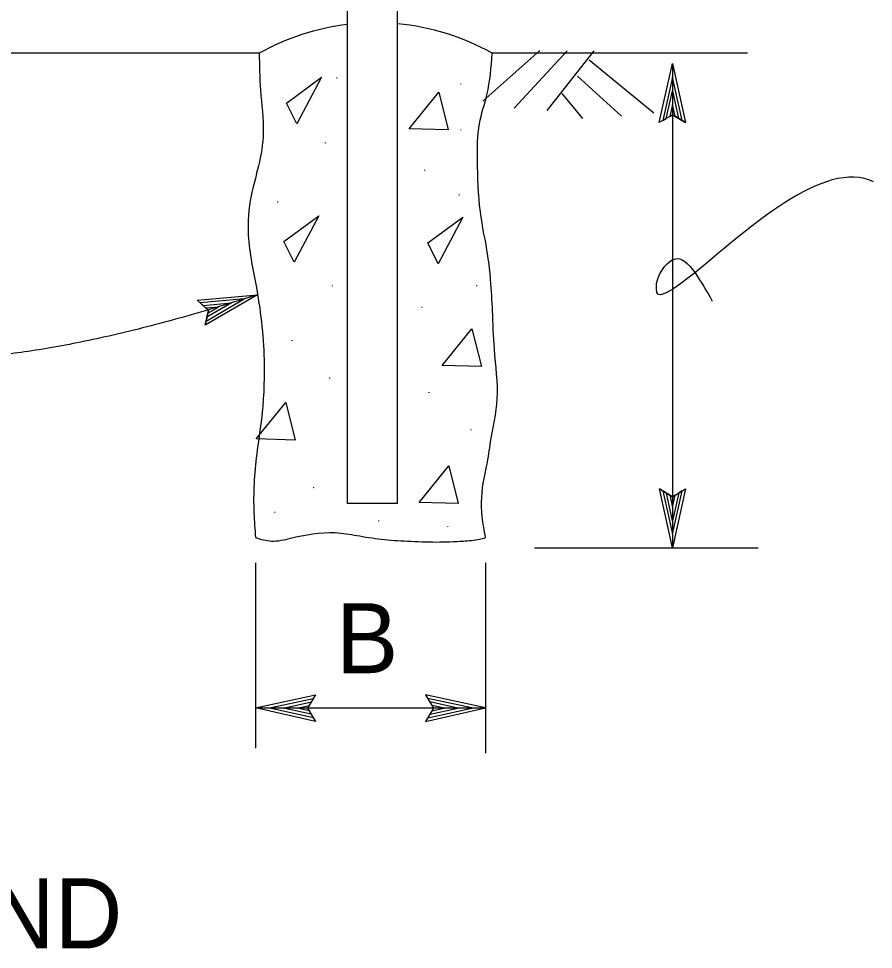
# Model space of a CAD drawing. Extents: x -893 to 867, y -474 to 712.
# Drawn here: x 64.7 to 150.2, y 143.5 to 236.5 of the extents above; entities that cross this region are included whole.
import ezdxf

# ---------------------------------------------------------------- set-up
doc = ezdxf.new("R2010")
doc.units = 0
for name, color, linetype in [('mc_FENCE-anno', 7, 'Continuous'), ('mc_FENCE-CL', 7, 'Continuous'), ('rd_BASE-MATERIAL', 7, 'Continuous'), ('rd_PROFILE-OG', 7, 'Continuous')]:
    doc.layers.add(name, color=color, linetype=linetype)

msp = doc.modelspace()

# ---------------------------------------------------------------- linework, layer by layer
at = {"layer": 'mc_FENCE-anno'}
for p, q in [((130.105, 232.027), (130.105, 183.607)), ((116.303, 183.607), (138.668, 183.607)), ((88.428, 182.129), (88.428, 163.57)), ((111.429, 182.129), (111.429, 163.082)), ((88.428, 167.6), (94.43, 168.924)), ((89.82, 167.602), (94.195, 168.565)), ((94.43, 168.924), (93.629, 167.595)), ((94.43, 168.924), (94.43, 168.924)), ((111.428, 167.6), (105.427, 168.924)), ((105.427, 168.924), (105.427, 168.924)), ((105.427, 168.924), (106.228, 167.595)), ((110.037, 167.602), (105.662, 168.565)), ((88.428, 167.6), (111.429, 167.6)), ((94.427, 166.254), (88.428, 167.6)), ((88.428, 167.6), (88.428, 167.6)), ((94.211, 166.61), (89.808, 167.598)), ((91.191, 167.595), (94.017, 168.219)), ((93.977, 166.97), (91.191, 167.595)), ((92.573, 167.593), (93.782, 167.86)), ((93.802, 167.317), (92.573, 167.593)), ((93.629, 167.595), (94.427, 166.254)), ((105.43, 166.254), (111.428, 167.6)), ((106.228, 167.595), (105.43, 166.254)), ((105.646, 166.61), (110.049, 167.598)), ((108.666, 167.595), (105.84, 168.219)), ((105.88, 166.97), (108.666, 167.595)), ((106.055, 167.317), (107.284, 167.593)), ((107.284, 167.593), (106.075, 167.86)), ((111.428, 167.6), (111.428, 167.6)), ((94.427, 166.254), (94.427, 166.254)), ((105.43, 166.254), (105.43, 166.254))]:
    msp.add_line(p, q, dxfattribs=at)
for points in [[(128.786, 226.122), (130.105, 232.027), (131.415, 226.121), (131.065, 226.332), (130.109, 230.658), (129.136, 226.331), (129.485, 226.539), (130.103, 229.308), (130.717, 226.542), (130.367, 226.752), (130.102, 227.948), (129.834, 226.747), (130.105, 226.909), (131.415, 226.121), (130.105, 226.909)], [(82.583, 208.369), (88.609, 208.919), (83.386, 205.867), (83.479, 206.264), (87.306, 208.497), (82.888, 208.1), (83.193, 207.832), (86.019, 208.09), (83.573, 206.66), (83.666, 207.057), (84.724, 207.675), (83.499, 207.563), (83.736, 207.354), (83.386, 205.867), (83.736, 207.354)], [(131.424, 189.513), (130.105, 183.607), (128.796, 189.513), (129.145, 189.303), (130.102, 184.977), (131.075, 189.304), (130.726, 189.096), (130.107, 186.327), (129.494, 189.093), (129.843, 188.883), (130.108, 187.687), (130.377, 188.887), (130.105, 188.726), (128.796, 189.513), (130.105, 188.726)]]:
    msp.add_lwpolyline(points, close=True, dxfattribs=at)
for points, degree in [([(150.188, 220.209), (145.396, 222.632), (129.092, 207.666), (128.317, 209.296), (128.704, 211.237), (130.822, 213.386), (132.952, 210.273), (133.85, 208.719), (134.087, 208.281)], 3), ([(88.609, 208.919), (71.151, 203.313), (48.476, 201.931), (39.998, 200.155), (28.364, 201.339)], 2)]:
    msp.add_open_spline(points, degree=degree, dxfattribs=at)
at = {"layer": 'mc_FENCE-CL'}
for p, q in [((97.62, 188.058), (97.62, 342.25)), ((102.62, 188.058), (102.62, 342.25)), ((102.62, 188.058), (97.62, 188.058))]:
    msp.add_line(p, q, dxfattribs=at)
for start, end in [(96.81318, 119.31725), (60.68275, 84.74454)]:
    msp.add_arc((100.442, 212.321), 23.783, start, end, dxfattribs=at)
for points in [[(88.796, 233.058), (88.917, 229.38), (89.198, 225.076), (88.73, 221.802), (87.982, 218.808), (87.701, 214.879), (88.543, 209.453), (89.291, 201.969), (89.011, 196.449), (88.543, 192.988), (88.262, 187.094), (88.428, 184.638)], [(111.429, 184.638), (111.089, 186.72), (111.276, 190.556), (111.556, 191.866), (111.931, 194.204), (112.586, 198.508), (112.305, 203.466), (112.118, 207.301), (111.931, 210.389), (111.65, 212.821), (110.902, 217.218), (110.621, 222.363), (110.808, 226.012), (111.556, 228.912), (112.087, 233.058)], [(88.428, 184.638), (90.04, 184.288), (91.911, 184.568), (96.401, 185.13), (98.553, 184.849), (100.985, 184.475), (103.605, 184.288), (106.505, 184.194), (109.218, 184.288), (110.808, 184.475), (111.429, 184.638)]]:
    msp.add_spline(points, degree=3, dxfattribs=at)
at = {"layer": 'rd_BASE-MATERIAL'}
for points in [[(95.034, 230.656), (92.562, 226.003), (91.537, 228.08)], [(107.686, 225.394), (103.784, 225.503), (106.739, 229.163)], [(94.746, 216.811), (92.274, 212.159), (91.249, 214.235)], [(109.162, 216.667), (106.69, 212.014), (105.665, 214.091)], [(111.001, 201.742), (107.1, 201.851), (110.055, 205.511)], [(92.405, 194.387), (88.503, 194.496), (91.459, 198.156)], [(108.695, 188.041), (104.794, 188.151), (107.748, 191.81)]]:
    msp.add_lwpolyline(points, close=True, dxfattribs=at)
at = {"layer": 'rd_PROFILE-OG'}
for p, q in [((88.796, 233.058), (-62.917, 233.058)), ((116.842, 233.349), (111.14, 228.275)), ((137.598, 233.058), (112.087, 233.058)), ((119.582, 233.312), (114.287, 227.554)), ((122.248, 233.312), (117.547, 227.329)), ((121.785, 232.414), (128.228, 227.11)), ((120.608, 230.764), (125.006, 226.758)), ((119.046, 229.047), (121.107, 226.518))]:
    msp.add_line(p, q, dxfattribs=at)

# ---------------------------------------------------------------- texts
at = {"layer": 'mc_FENCE-anno'}
for s, height, p in [('B', 7, (96.453, 171.079)), ('STANDARD PLAN A85 AND', 7.00001, (-45.047, 143.567))]:
    msp.add_text(s, height=height, dxfattribs=at).set_placement(p)
at = {"layer": 'rd_BASE-MATERIAL'}
for p in [(96.495, 230.738), (108.894, 230.161), (108.894, 225.546), (95.342, 224.248), (105.289, 221.508), (108.749, 219.056), (90.585, 218.335), (96.063, 209.971), (110.479, 209.971), (105.001, 207.808), (92.027, 204.491), (95.775, 200.741), (105.722, 199.299), (109.903, 195.549), (94.189, 189.78), (90.297, 187.328), (100.676, 186.463), (107.596, 185.887)]:
    msp.add_text('.', height=0.8, rotation=266.93151, dxfattribs=at).set_placement(p)

doc.saveas('drawing.dxf')
